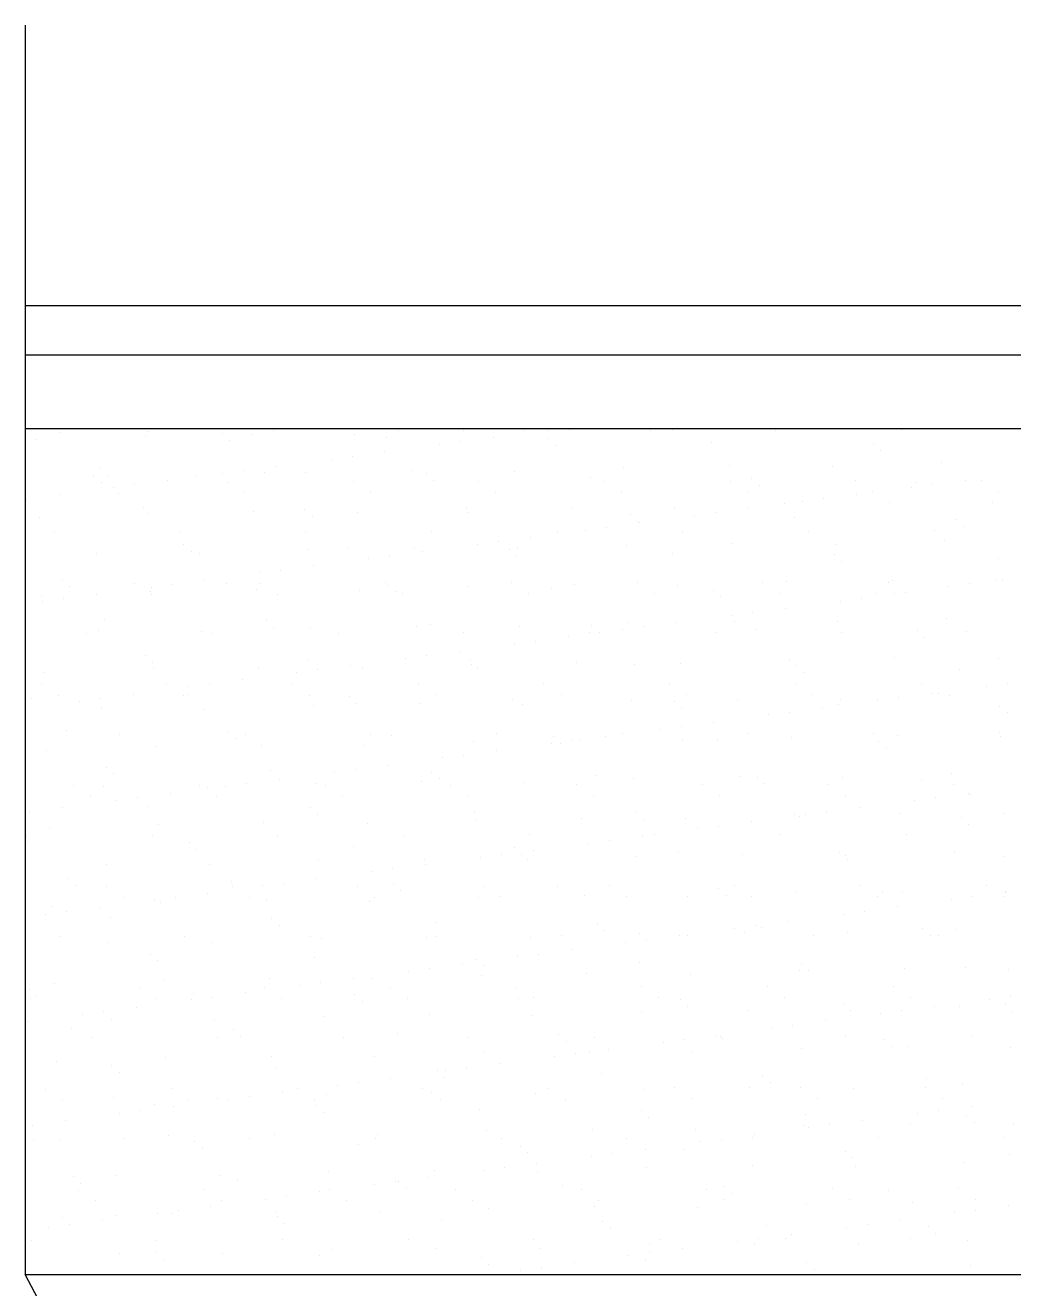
# Model space of a CAD drawing. Header units: metres. Extents: x 6 to 169, y 61 to 125.
# Drawn here: x 24.55 to 25.557, y 67.786 to 69.073 of the extents above; entities that cross this region are included whole.
import ezdxf

# ---------------------------------------------------------------- set-up
doc = ezdxf.new("R2010")
doc.units = ezdxf.units.M
doc.header["$MEASUREMENT"] = 0
doc.layers.get('0').update_dxf_attribs({"lineweight": 5})

# ---------------------------------------------------------------- blocks, each defined once
blk = doc.blocks.new('155')
at = {"color": 0, "lineweight": 25, "ltscale": 72}
for p, q in [((5300.17384, 1865.30632), (5300.17384, 1863.69029)), ((5301.54671, 1864.9432), (5300.17384, 1864.9432)), ((5301.54671, 1864.87958), (5300.17384, 1864.87958)), ((5301.54671, 1864.78415), (5300.17384, 1864.78415)), ((5300.21969, 1864.77999), (5300.21969, 1864.77999)), ((5300.32949, 1864.7755), (5300.32949, 1864.7755)), ((5300.3318, 1864.7812), (5300.3318, 1864.7812)), ((5300.42859, 1864.77819), (5300.42859, 1864.77819)), ((5300.46615, 1864.77724), (5300.46615, 1864.77724)), ((5300.49438, 1864.7815), (5300.49438, 1864.7815)), ((5300.5997, 1864.7766), (5300.5997, 1864.7766)), ((5300.64057, 1864.77358), (5300.64057, 1864.77358)), ((5300.65696, 1864.78179), (5300.65696, 1864.78179)), ((5300.74071, 1864.78168), (5300.74071, 1864.78168)), ((5300.81954, 1864.78209), (5300.81954, 1864.78209)), ((5300.85054, 1864.78214), (5300.85054, 1864.78214)), ((5300.87736, 1864.78342), (5300.87736, 1864.78342)), ((5300.98212, 1864.78238), (5300.98212, 1864.78238)), ((5301.01091, 1864.78278), (5301.01091, 1864.78278)), ((5301.1447, 1864.78268), (5301.1447, 1864.78268)), ((5301.30728, 1864.78297), (5301.30728, 1864.78297)), ((5300.18849, 1864.77042), (5300.18849, 1864.77042)), ((5300.43821, 1864.76937), (5300.43821, 1864.76937)), ((5300.71001, 1864.76364), (5300.71001, 1864.76364)), ((5300.73719, 1864.76722), (5300.73719, 1864.76722)), ((5300.77963, 1864.7728), (5300.77963, 1864.7728)), ((5300.84948, 1864.77178), (5300.84948, 1864.77178)), ((5300.8591, 1864.76296), (5300.8591, 1864.76296)), ((5301.06146, 1864.76717), (5301.06146, 1864.76717)), ((5301.27036, 1864.76537), (5301.27036, 1864.76537)), ((5300.56948, 1864.74514), (5300.56948, 1864.74514)), ((5300.59666, 1864.74872), (5300.59666, 1864.74872)), ((5300.6391, 1864.7543), (5300.6391, 1864.7543)), ((5301.27999, 1864.75655), (5301.27999, 1864.75655)), ((5300.27165, 1864.73237), (5300.27165, 1864.73237)), ((5300.42895, 1864.72664), (5300.42895, 1864.72664)), ((5300.45613, 1864.73021), (5300.45613, 1864.73021)), ((5300.48363, 1864.72776), (5300.48363, 1864.72776)), ((5300.49857, 1864.7358), (5300.49857, 1864.7358)), ((5300.53674, 1864.72829), (5300.53674, 1864.72829)), ((5300.6734, 1864.73004), (5300.6734, 1864.73004)), ((5300.69254, 1864.72596), (5300.69254, 1864.72596)), ((5300.80695, 1864.72939), (5300.80695, 1864.72939)), ((5300.94796, 1864.73448), (5300.94796, 1864.73448)), ((5301.08461, 1864.73622), (5301.08461, 1864.73622)), ((5301.21816, 1864.73558), (5301.21816, 1864.73558)), ((5301.35917, 1864.74066), (5301.35917, 1864.74066)), ((5300.26219, 1864.72385), (5300.26219, 1864.72385)), ((5300.2727, 1864.71499), (5300.2727, 1864.71499)), ((5300.28127, 1864.72355), (5300.28127, 1864.72355)), ((5300.28842, 1864.70814), (5300.28842, 1864.70814)), ((5300.3156, 1864.71171), (5300.3156, 1864.71171)), ((5300.35804, 1864.7173), (5300.35804, 1864.7173)), ((5300.39574, 1864.72321), (5300.39574, 1864.72321)), ((5300.43527, 1864.71528), (5300.43527, 1864.71528)), ((5300.59785, 1864.71558), (5300.59785, 1864.71558)), ((5300.70216, 1864.71714), (5300.70216, 1864.71714)), ((5300.76043, 1864.71587), (5300.76043, 1864.71587)), ((5300.90452, 1864.72134), (5300.90452, 1864.72134)), ((5300.92301, 1864.71617), (5300.92301, 1864.71617)), ((5301.08559, 1864.71646), (5301.08559, 1864.71646)), ((5301.11342, 1864.71955), (5301.11342, 1864.71955)), ((5301.12305, 1864.71073), (5301.12305, 1864.71073)), ((5301.24817, 1864.71676), (5301.24817, 1864.71676)), ((5301.32026, 1864.70881), (5301.32026, 1864.70881)), ((5301.32541, 1864.71493), (5301.32541, 1864.71493)), ((5301.34744, 1864.71239), (5301.34744, 1864.71239)), ((5301.38988, 1864.71797), (5301.38988, 1864.71797)), ((5301.41075, 1864.71705), (5301.41075, 1864.71705)), ((5300.17507, 1864.69321), (5300.17507, 1864.69321)), ((5300.21751, 1864.6988), (5300.21751, 1864.6988)), ((5300.29471, 1864.70096), (5300.29471, 1864.70096)), ((5300.45729, 1864.70126), (5300.45729, 1864.70126)), ((5300.61987, 1864.70155), (5300.61987, 1864.70155)), ((5300.78245, 1864.70185), (5300.78245, 1864.70185)), ((5300.94503, 1864.70214), (5300.94503, 1864.70214)), ((5301.10761, 1864.70244), (5301.10761, 1864.70244)), ((5301.20691, 1864.69388), (5301.20691, 1864.69388)), ((5301.24935, 1864.69947), (5301.24935, 1864.69947)), ((5301.27019, 1864.70273), (5301.27019, 1864.70273)), ((5301.43277, 1864.70303), (5301.43277, 1864.70303)), ((5300.32669, 1864.68193), (5300.32669, 1864.68193)), ((5300.46944, 1864.67665), (5300.46944, 1864.67665)), ((5300.5356, 1864.68014), (5300.5356, 1864.68014)), ((5300.60299, 1864.67601), (5300.60299, 1864.67601)), ((5300.74399, 1864.68109), (5300.74399, 1864.68109)), ((5300.74758, 1864.67552), (5300.74758, 1864.67552)), ((5300.88065, 1864.68283), (5300.88065, 1864.68283)), ((5301.0142, 1864.68219), (5301.0142, 1864.68219)), ((5301.06638, 1864.67538), (5301.06638, 1864.67538)), ((5301.10882, 1864.68097), (5301.10882, 1864.68097)), ((5301.15521, 1864.68727), (5301.15521, 1864.68727)), ((5301.17973, 1864.69031), (5301.17973, 1864.69031)), ((5301.29186, 1864.68901), (5301.29186, 1864.68901)), ((5301.42541, 1864.68837), (5301.42541, 1864.68837)), ((5300.19178, 1864.66982), (5300.19178, 1864.66982)), ((5300.33278, 1864.6749), (5300.33278, 1864.6749)), ((5300.54522, 1864.67132), (5300.54522, 1864.67132)), ((5300.95648, 1864.67373), (5300.95648, 1864.67373)), ((5300.96611, 1864.66491), (5300.96611, 1864.66491)), ((5300.96829, 1864.66247), (5300.96829, 1864.66247)), ((5301.0392, 1864.67181), (5301.0392, 1864.67181)), ((5301.16847, 1864.66911), (5301.16847, 1864.66911)), ((5301.37737, 1864.66732), (5301.37737, 1864.66732)), ((5300.21139, 1864.65017), (5300.21139, 1864.65017)), ((5300.37397, 1864.65047), (5300.37397, 1864.65047)), ((5300.53655, 1864.65077), (5300.53655, 1864.65077)), ((5300.69913, 1864.65106), (5300.69913, 1864.65106)), ((5300.82776, 1864.64397), (5300.82776, 1864.64397)), ((5300.86171, 1864.65136), (5300.86171, 1864.65136)), ((5300.89868, 1864.65331), (5300.89868, 1864.65331)), ((5300.92585, 1864.65688), (5300.92585, 1864.65688)), ((5301.02429, 1864.65165), (5301.02429, 1864.65165)), ((5301.18687, 1864.65195), (5301.18687, 1864.65195)), ((5301.34944, 1864.65224), (5301.34944, 1864.65224)), ((5301.38699, 1864.6585), (5301.38699, 1864.6585)), ((5300.37866, 1864.63432), (5300.37866, 1864.63432)), ((5300.54003, 1864.6277), (5300.54003, 1864.6277)), ((5300.59064, 1864.6297), (5300.59064, 1864.6297)), ((5300.67669, 1864.62944), (5300.67669, 1864.62944)), ((5300.75815, 1864.6348), (5300.75815, 1864.6348)), ((5300.78532, 1864.63838), (5300.78532, 1864.63838)), ((5300.79954, 1864.62791), (5300.79954, 1864.62791)), ((5300.81024, 1864.6288), (5300.81024, 1864.6288)), ((5300.95124, 1864.63388), (5300.95124, 1864.63388)), ((5301.0879, 1864.63562), (5301.0879, 1864.63562)), ((5301.22145, 1864.63498), (5301.22145, 1864.63498)), ((5301.36246, 1864.64006), (5301.36246, 1864.64006)), ((5300.26548, 1864.62326), (5300.26548, 1864.62326)), ((5300.38828, 1864.6255), (5300.38828, 1864.6255)), ((5300.39903, 1864.62262), (5300.39903, 1864.62262)), ((5300.61762, 1864.6163), (5300.61762, 1864.6163)), ((5300.64479, 1864.61988), (5300.64479, 1864.61988)), ((5300.68723, 1864.62547), (5300.68723, 1864.62547)), ((5300.80917, 1864.61909), (5300.80917, 1864.61909)), ((5301.01153, 1864.62329), (5301.01153, 1864.62329)), ((5301.22043, 1864.6215), (5301.22043, 1864.6215)), ((5301.23005, 1864.61268), (5301.23005, 1864.61268)), ((5301.43241, 1864.61688), (5301.43241, 1864.61688)), ((5300.47709, 1864.5978), (5300.47709, 1864.5978)), ((5300.50426, 1864.60138), (5300.50426, 1864.60138)), ((5300.54671, 1864.60697), (5300.54671, 1864.60697)), ((5300.22172, 1864.5885), (5300.22172, 1864.5885)), ((5300.23134, 1864.57968), (5300.23134, 1864.57968)), ((5300.31486, 1864.58425), (5300.31486, 1864.58425)), ((5300.33656, 1864.5793), (5300.33656, 1864.5793)), ((5300.36373, 1864.58288), (5300.36373, 1864.58288)), ((5300.40618, 1864.58847), (5300.40618, 1864.58847)), ((5300.4337, 1864.58388), (5300.4337, 1864.58388)), ((5300.47744, 1864.58455), (5300.47744, 1864.58455)), ((5300.64002, 1864.58485), (5300.64002, 1864.58485)), ((5300.6426, 1864.58209), (5300.6426, 1864.58209)), ((5300.74728, 1864.58049), (5300.74728, 1864.58049)), ((5300.8026, 1864.58514), (5300.8026, 1864.58514)), ((5300.85458, 1864.57747), (5300.85458, 1864.57747)), ((5300.88394, 1864.58224), (5300.88394, 1864.58224)), ((5300.96518, 1864.58544), (5300.96518, 1864.58544)), ((5301.01749, 1864.5816), (5301.01749, 1864.5816)), ((5301.12776, 1864.58573), (5301.12776, 1864.58573)), ((5301.1585, 1864.58668), (5301.1585, 1864.58668)), ((5301.29034, 1864.58603), (5301.29034, 1864.58603)), ((5301.29515, 1864.58842), (5301.29515, 1864.58842)), ((5301.3684, 1864.57997), (5301.3684, 1864.57997)), ((5301.39557, 1864.58355), (5301.39557, 1864.58355)), ((5301.4287, 1864.58778), (5301.4287, 1864.58778)), ((5301.43802, 1864.58914), (5301.43802, 1864.58914)), ((5300.17429, 1864.56993), (5300.17429, 1864.56993)), ((5300.19507, 1864.56923), (5300.19507, 1864.56923)), ((5300.2232, 1864.56438), (5300.2232, 1864.56438)), ((5300.26565, 1864.56997), (5300.26565, 1864.56997)), ((5300.33607, 1864.57431), (5300.33607, 1864.57431)), ((5300.33687, 1864.57023), (5300.33687, 1864.57023)), ((5300.47273, 1864.57605), (5300.47273, 1864.57605)), ((5300.49945, 1864.57053), (5300.49945, 1864.57053)), ((5300.60628, 1864.57541), (5300.60628, 1864.57541)), ((5300.65222, 1864.57327), (5300.65222, 1864.57327)), ((5300.66203, 1864.57082), (5300.66203, 1864.57082)), ((5300.82461, 1864.57112), (5300.82461, 1864.57112)), ((5300.98719, 1864.57141), (5300.98719, 1864.57141)), ((5301.06349, 1864.57568), (5301.06349, 1864.57568)), ((5301.07311, 1864.56686), (5301.07311, 1864.56686)), ((5301.14977, 1864.57171), (5301.14977, 1864.57171)), ((5301.22787, 1864.56147), (5301.22787, 1864.56147)), ((5301.25504, 1864.56505), (5301.25504, 1864.56505)), ((5301.27547, 1864.57106), (5301.27547, 1864.57106)), ((5301.29749, 1864.57064), (5301.29749, 1864.57064)), ((5301.31235, 1864.572), (5301.31235, 1864.572)), ((5300.19603, 1864.5608), (5300.19603, 1864.5608)), ((5301.11451, 1864.54655), (5301.11451, 1864.54655)), ((5301.15696, 1864.55214), (5301.15696, 1864.55214)), ((5300.27676, 1864.53806), (5300.27676, 1864.53806)), ((5300.48566, 1864.53627), (5300.48566, 1864.53627)), ((5300.67998, 1864.52885), (5300.67998, 1864.52885)), ((5300.69764, 1864.53165), (5300.69764, 1864.53165)), ((5300.90655, 1864.52986), (5300.90655, 1864.52986)), ((5300.95453, 1864.53329), (5300.95453, 1864.53329)), ((5301.01643, 1864.53364), (5301.01643, 1864.53364)), ((5301.08734, 1864.54297), (5301.08734, 1864.54297)), ((5301.09119, 1864.53503), (5301.09119, 1864.53503)), ((5301.22474, 1864.53439), (5301.22474, 1864.53439)), ((5301.36575, 1864.53947), (5301.36575, 1864.53947)), ((5300.25355, 1864.51944), (5300.25355, 1864.51944)), ((5300.26877, 1864.52267), (5300.26877, 1864.52267)), ((5300.40232, 1864.52203), (5300.40232, 1864.52203)), ((5300.41613, 1864.51974), (5300.41613, 1864.51974)), ((5300.49528, 1864.52745), (5300.49528, 1864.52745)), ((5300.54332, 1864.52711), (5300.54332, 1864.52711)), ((5300.57871, 1864.52003), (5300.57871, 1864.52003)), ((5300.74129, 1864.52033), (5300.74129, 1864.52033)), ((5300.81353, 1864.52821), (5300.81353, 1864.52821)), ((5300.8759, 1864.51513), (5300.8759, 1864.51513)), ((5300.90387, 1864.52062), (5300.90387, 1864.52062)), ((5300.91617, 1864.52104), (5300.91617, 1864.52104)), ((5300.94681, 1864.52447), (5300.94681, 1864.52447)), ((5300.97398, 1864.52805), (5300.97398, 1864.52805)), ((5301.06645, 1864.52092), (5301.06645, 1864.52092)), ((5301.11853, 1864.52524), (5301.11853, 1864.52524)), ((5301.22903, 1864.52122), (5301.22903, 1864.52122)), ((5301.32743, 1864.52345), (5301.32743, 1864.52345)), ((5301.33706, 1864.51463), (5301.33706, 1864.51463)), ((5301.39161, 1864.52151), (5301.39161, 1864.52151)), ((5300.73537, 1864.49663), (5300.73537, 1864.49663)), ((5300.80628, 1864.50597), (5300.80628, 1864.50597)), ((5300.83346, 1864.50955), (5300.83346, 1864.50955)), ((5300.32872, 1864.49045), (5300.32872, 1864.49045)), ((5300.33834, 1864.48163), (5300.33834, 1864.48163)), ((5300.5407, 1864.48583), (5300.5407, 1864.48583)), ((5300.66575, 1864.48747), (5300.66575, 1864.48747)), ((5300.69293, 1864.49105), (5300.69293, 1864.49105)), ((5300.74961, 1864.48404), (5300.74961, 1864.48404)), ((5300.75057, 1864.4799), (5300.75057, 1864.4799)), ((5300.88723, 1864.48164), (5300.88723, 1864.48164)), ((5300.96159, 1864.47942), (5300.96159, 1864.47942)), ((5301.02078, 1864.481), (5301.02078, 1864.481)), ((5301.16178, 1864.48608), (5301.16178, 1864.48608)), ((5301.29844, 1864.48783), (5301.29844, 1864.48783)), ((5301.43199, 1864.48719), (5301.43199, 1864.48719)), ((5300.19835, 1864.46864), (5300.19835, 1864.46864)), ((5300.33936, 1864.47372), (5300.33936, 1864.47372)), ((5300.47602, 1864.47546), (5300.47602, 1864.47546)), ((5300.52522, 1864.46897), (5300.52522, 1864.46897)), ((5300.5524, 1864.47254), (5300.5524, 1864.47254)), ((5300.59484, 1864.47813), (5300.59484, 1864.47813)), ((5300.60957, 1864.47482), (5300.60957, 1864.47482)), ((5300.75923, 1864.47522), (5300.75923, 1864.47522)), ((5301.17049, 1864.47763), (5301.17049, 1864.47763)), ((5301.18012, 1864.46881), (5301.18012, 1864.46881)), ((5301.38248, 1864.47301), (5301.38248, 1864.47301)), ((5300.19444, 1864.45323), (5300.19444, 1864.45323)), ((5300.35702, 1864.45352), (5300.35702, 1864.45352)), ((5300.38469, 1864.45047), (5300.38469, 1864.45047)), ((5300.41187, 1864.45404), (5300.41187, 1864.45404)), ((5300.45431, 1864.45963), (5300.45431, 1864.45963)), ((5300.5196, 1864.45382), (5300.5196, 1864.45382)), ((5300.68218, 1864.45411), (5300.68218, 1864.45411)), ((5300.84476, 1864.45441), (5300.84476, 1864.45441)), ((5301.00734, 1864.45471), (5301.00734, 1864.45471)), ((5301.16992, 1864.455), (5301.16992, 1864.455)), ((5301.3325, 1864.4553), (5301.3325, 1864.4553)), ((5301.41653, 1864.45114), (5301.41653, 1864.45114)), ((5301.44371, 1864.45472), (5301.44371, 1864.45472)), ((5300.1814, 1864.43581), (5300.1814, 1864.43581)), ((5300.21646, 1864.4392), (5300.21646, 1864.4392)), ((5300.24416, 1864.43197), (5300.24416, 1864.43197)), ((5300.27134, 1864.43554), (5300.27134, 1864.43554)), ((5300.31378, 1864.44113), (5300.31378, 1864.44113)), ((5300.37904, 1864.4395), (5300.37904, 1864.4395)), ((5300.38376, 1864.44001), (5300.38376, 1864.44001)), ((5300.54162, 1864.43979), (5300.54162, 1864.43979)), ((5300.59267, 1864.43822), (5300.59267, 1864.43822)), ((5300.7042, 1864.44009), (5300.7042, 1864.44009)), ((5300.80465, 1864.4336), (5300.80465, 1864.4336)), ((5300.86678, 1864.44038), (5300.86678, 1864.44038)), ((5300.95782, 1864.43269), (5300.95782, 1864.43269)), ((5301.01355, 1864.4318), (5301.01355, 1864.4318)), ((5301.02936, 1864.44068), (5301.02936, 1864.44068)), ((5301.09448, 1864.43444), (5301.09448, 1864.43444)), ((5301.19194, 1864.44098), (5301.19194, 1864.44098)), ((5301.22803, 1864.4338), (5301.22803, 1864.4338)), ((5301.276, 1864.43264), (5301.276, 1864.43264)), ((5301.30318, 1864.43622), (5301.30318, 1864.43622)), ((5301.34562, 1864.4418), (5301.34562, 1864.4418)), ((5301.35452, 1864.44127), (5301.35452, 1864.44127)), ((5301.36903, 1864.43888), (5301.36903, 1864.43888)), ((5300.27206, 1864.42207), (5300.27206, 1864.42207)), ((5300.40561, 1864.42143), (5300.40561, 1864.42143)), ((5300.54661, 1864.42651), (5300.54661, 1864.42651)), ((5300.60229, 1864.4294), (5300.60229, 1864.4294)), ((5300.68327, 1864.42825), (5300.68327, 1864.42825)), ((5300.81682, 1864.42761), (5300.81682, 1864.42761)), ((5301.02317, 1864.42299), (5301.02317, 1864.42299)), ((5301.13547, 1864.41414), (5301.13547, 1864.41414)), ((5301.16265, 1864.41771), (5301.16265, 1864.41771)), ((5301.20509, 1864.4233), (5301.20509, 1864.4233)), ((5301.22553, 1864.42719), (5301.22553, 1864.42719)), ((5301.43444, 1864.42539), (5301.43444, 1864.42539)), ((5301.44406, 1864.41658), (5301.44406, 1864.41658)), ((5301.02212, 1864.39921), (5301.02212, 1864.39921)), ((5301.06456, 1864.4048), (5301.06456, 1864.4048)), ((5300.22682, 1864.39419), (5300.22682, 1864.39419)), ((5300.29571, 1864.38871), (5300.29571, 1864.38871)), ((5300.43573, 1864.39239), (5300.43573, 1864.39239)), ((5300.44535, 1864.38358), (5300.44535, 1864.38358)), ((5300.45829, 1864.38901), (5300.45829, 1864.38901)), ((5300.62087, 1864.3893), (5300.62087, 1864.3893)), ((5300.64771, 1864.38778), (5300.64771, 1864.38778)), ((5300.78345, 1864.3896), (5300.78345, 1864.3896)), ((5300.85661, 1864.38598), (5300.85661, 1864.38598)), ((5300.92403, 1864.3863), (5300.92403, 1864.3863)), ((5300.94603, 1864.38989), (5300.94603, 1864.38989)), ((5300.99494, 1864.39564), (5300.99494, 1864.39564)), ((5301.06859, 1864.38137), (5301.06859, 1864.38137)), ((5301.10861, 1864.39019), (5301.10861, 1864.39019)), ((5301.16507, 1864.38549), (5301.16507, 1864.38549)), ((5301.27119, 1864.39048), (5301.27119, 1864.39048)), ((5301.30173, 1864.38723), (5301.30173, 1864.38723)), ((5301.43377, 1864.39078), (5301.43377, 1864.39078)), ((5301.43528, 1864.38659), (5301.43528, 1864.38659)), ((5300.20164, 1864.36804), (5300.20164, 1864.36804)), ((5300.34265, 1864.37312), (5300.34265, 1864.37312)), ((5300.47931, 1864.37487), (5300.47931, 1864.37487)), ((5300.61286, 1864.37423), (5300.61286, 1864.37423)), ((5300.75386, 1864.37931), (5300.75386, 1864.37931)), ((5300.7835, 1864.3678), (5300.7835, 1864.3678)), ((5300.85442, 1864.37713), (5300.85442, 1864.37713)), ((5300.86623, 1864.37717), (5300.86623, 1864.37717)), ((5300.88159, 1864.38071), (5300.88159, 1864.38071)), ((5300.89052, 1864.38105), (5300.89052, 1864.38105)), ((5301.02407, 1864.38041), (5301.02407, 1864.38041)), ((5301.2775, 1864.37957), (5301.2775, 1864.37957)), ((5301.28712, 1864.37076), (5301.28712, 1864.37076)), ((5300.64297, 1864.3493), (5300.64297, 1864.3493)), ((5300.71389, 1864.35863), (5300.71389, 1864.35863)), ((5300.74106, 1864.36221), (5300.74106, 1864.36221)), ((5300.27878, 1864.34657), (5300.27878, 1864.34657)), ((5300.28841, 1864.33776), (5300.28841, 1864.33776)), ((5300.49077, 1864.34196), (5300.49077, 1864.34196)), ((5300.57336, 1864.34013), (5300.57336, 1864.34013)), ((5300.60053, 1864.34371), (5300.60053, 1864.34371)), ((5300.69967, 1864.34016), (5300.69967, 1864.34016)), ((5300.91165, 1864.33555), (5300.91165, 1864.33555)), ((5300.96111, 1864.3321), (5300.96111, 1864.3321)), ((5301.09777, 1864.33384), (5301.09777, 1864.33384)), ((5301.12056, 1864.33375), (5301.12056, 1864.33375)), ((5301.23132, 1864.3332), (5301.23132, 1864.3332)), ((5301.37232, 1864.33828), (5301.37232, 1864.33828)), ((5300.23661, 1864.3225), (5300.23661, 1864.3225)), ((5300.27534, 1864.32148), (5300.27534, 1864.32148)), ((5300.39919, 1864.32279), (5300.39919, 1864.32279)), ((5300.40889, 1864.32084), (5300.40889, 1864.32084)), ((5300.43283, 1864.32163), (5300.43283, 1864.32163)), ((5300.46, 1864.32521), (5300.46, 1864.32521)), ((5300.50245, 1864.3308), (5300.50245, 1864.3308)), ((5300.5499, 1864.32592), (5300.5499, 1864.32592)), ((5300.56177, 1864.32309), (5300.56177, 1864.32309)), ((5300.68656, 1864.32766), (5300.68656, 1864.32766)), ((5300.70929, 1864.33135), (5300.70929, 1864.33135)), ((5300.72435, 1864.32338), (5300.72435, 1864.32338)), ((5300.82011, 1864.32702), (5300.82011, 1864.32702)), ((5300.88693, 1864.32368), (5300.88693, 1864.32368)), ((5301.04951, 1864.32397), (5301.04951, 1864.32397)), ((5301.13018, 1864.32494), (5301.13018, 1864.32494)), ((5301.21209, 1864.32427), (5301.21209, 1864.32427)), ((5301.33254, 1864.32914), (5301.33254, 1864.32914)), ((5301.37467, 1864.32456), (5301.37467, 1864.32456)), ((5300.25862, 1864.30847), (5300.25862, 1864.30847)), ((5300.2923, 1864.30313), (5300.2923, 1864.30313)), ((5300.31947, 1864.30671), (5300.31947, 1864.30671)), ((5300.36192, 1864.3123), (5300.36192, 1864.3123)), ((5300.4212, 1864.30877), (5300.4212, 1864.30877)), ((5300.58378, 1864.30906), (5300.58378, 1864.30906)), ((5300.74636, 1864.30936), (5300.74636, 1864.30936)), ((5300.90894, 1864.30965), (5300.90894, 1864.30965)), ((5301.07152, 1864.30995), (5301.07152, 1864.30995)), ((5301.2341, 1864.31024), (5301.2341, 1864.31024)), ((5301.32414, 1864.3038), (5301.32414, 1864.3038)), ((5301.35131, 1864.30738), (5301.35131, 1864.30738)), ((5301.39376, 1864.31297), (5301.39376, 1864.31297)), ((5301.39668, 1864.31054), (5301.39668, 1864.31054)), ((5300.17894, 1864.28821), (5300.17894, 1864.28821)), ((5300.22139, 1864.2938), (5300.22139, 1864.2938)), ((5300.33383, 1864.29614), (5300.33383, 1864.29614)), ((5300.54273, 1864.29434), (5300.54273, 1864.29434)), ((5300.55235, 1864.28553), (5300.55235, 1864.28553)), ((5300.75471, 1864.28973), (5300.75471, 1864.28973)), ((5300.96362, 1864.28793), (5300.96362, 1864.28793)), ((5301.16836, 1864.2849), (5301.16836, 1864.2849)), ((5301.1756, 1864.28332), (5301.1756, 1864.28332)), ((5301.18361, 1864.2853), (5301.18361, 1864.2853)), ((5301.21078, 1864.28888), (5301.21078, 1864.28888)), ((5301.25323, 1864.29447), (5301.25323, 1864.29447)), ((5301.30502, 1864.28664), (5301.30502, 1864.28664)), ((5301.43857, 1864.286), (5301.43857, 1864.286)), ((5300.20493, 1864.26745), (5300.20493, 1864.26745)), ((5300.34594, 1864.27253), (5300.34594, 1864.27253)), ((5300.48259, 1864.27427), (5300.48259, 1864.27427)), ((5300.61614, 1864.27363), (5300.61614, 1864.27363)), ((5300.75715, 1864.27871), (5300.75715, 1864.27871)), ((5300.89381, 1864.28046), (5300.89381, 1864.28046)), ((5300.97324, 1864.27911), (5300.97324, 1864.27911)), ((5301.02736, 1864.27982), (5301.02736, 1864.27982)), ((5301.04308, 1864.2668), (5301.04308, 1864.2668)), ((5301.07025, 1864.27038), (5301.07025, 1864.27038)), ((5301.1127, 1864.27597), (5301.1127, 1864.27597)), ((5301.3845, 1864.28152), (5301.3845, 1864.28152)), ((5301.39413, 1864.2727), (5301.39413, 1864.2727)), ((5300.1753, 1864.25768), (5300.1753, 1864.25768)), ((5300.33788, 1864.25798), (5300.33788, 1864.25798)), ((5300.50046, 1864.25828), (5300.50046, 1864.25828)), ((5300.66304, 1864.25857), (5300.66304, 1864.25857)), ((5300.82562, 1864.25887), (5300.82562, 1864.25887)), ((5300.92972, 1864.25188), (5300.92972, 1864.25188)), ((5300.97217, 1864.25747), (5300.97217, 1864.25747)), ((5300.9882, 1864.25916), (5300.9882, 1864.25916)), ((5301.15078, 1864.25946), (5301.15078, 1864.25946)), ((5301.31336, 1864.25975), (5301.31336, 1864.25975)), ((5300.17689, 1864.25032), (5300.17689, 1864.25032)), ((5300.38579, 1864.24852), (5300.38579, 1864.24852)), ((5300.39541, 1864.2397), (5300.39541, 1864.2397)), ((5300.59777, 1864.24391), (5300.59777, 1864.24391)), ((5300.80668, 1864.24211), (5300.80668, 1864.24211)), ((5300.83164, 1864.23896), (5300.83164, 1864.23896)), ((5300.90255, 1864.2483), (5300.90255, 1864.2483)), ((5301.01866, 1864.2375), (5301.01866, 1864.2375)), ((5301.22756, 1864.2357), (5301.22756, 1864.2357)), ((5301.37561, 1864.23769), (5301.37561, 1864.23769)), ((5300.27863, 1864.22088), (5300.27863, 1864.22088)), ((5300.41218, 1864.22024), (5300.41218, 1864.22024)), ((5300.55319, 1864.22532), (5300.55319, 1864.22532)), ((5300.68984, 1864.22707), (5300.68984, 1864.22707)), ((5300.69111, 1864.22046), (5300.69111, 1864.22046)), ((5300.76202, 1864.2298), (5300.76202, 1864.2298)), ((5300.7892, 1864.23338), (5300.7892, 1864.23338)), ((5300.8163, 1864.23329), (5300.8163, 1864.23329)), ((5300.82339, 1864.22643), (5300.82339, 1864.22643)), ((5300.9644, 1864.23151), (5300.9644, 1864.23151)), ((5301.10106, 1864.23325), (5301.10106, 1864.23325)), ((5301.23461, 1864.23261), (5301.23461, 1864.23261)), ((5301.23718, 1864.22688), (5301.23718, 1864.22688)), ((5301.43954, 1864.23109), (5301.43954, 1864.23109)), ((5300.22885, 1864.2027), (5300.22885, 1864.2027)), ((5300.55058, 1864.20196), (5300.55058, 1864.20196)), ((5300.62149, 1864.2113), (5300.62149, 1864.2113)), ((5300.64867, 1864.21488), (5300.64867, 1864.21488)), ((5300.23847, 1864.19388), (5300.23847, 1864.19388)), ((5300.27877, 1864.19177), (5300.27877, 1864.19177)), ((5300.44083, 1864.19809), (5300.44083, 1864.19809)), ((5300.44135, 1864.19206), (5300.44135, 1864.19206)), ((5300.48096, 1864.1928), (5300.48096, 1864.1928)), ((5300.50814, 1864.19637), (5300.50814, 1864.19637)), ((5300.60393, 1864.19236), (5300.60393, 1864.19236)), ((5300.64974, 1864.19629), (5300.64974, 1864.19629)), ((5300.65936, 1864.18747), (5300.65936, 1864.18747)), ((5300.76651, 1864.19265), (5300.76651, 1864.19265)), ((5300.86172, 1864.19167), (5300.86172, 1864.19167)), ((5300.92909, 1864.19295), (5300.92909, 1864.19295)), ((5301.07062, 1864.18988), (5301.07062, 1864.18988)), ((5301.09167, 1864.19324), (5301.09167, 1864.19324)), ((5301.25425, 1864.19354), (5301.25425, 1864.19354)), ((5301.2826, 1864.18526), (5301.2826, 1864.18526)), ((5301.30831, 1864.18604), (5301.30831, 1864.18604)), ((5301.41683, 1864.19383), (5301.41683, 1864.19383)), ((5301.44186, 1864.1854), (5301.44186, 1864.1854)), ((5300.30079, 1864.17774), (5300.30079, 1864.17774)), ((5300.34043, 1864.1743), (5300.34043, 1864.1743)), ((5300.34923, 1864.17194), (5300.34923, 1864.17194)), ((5300.36761, 1864.17787), (5300.36761, 1864.17787)), ((5300.41005, 1864.18346), (5300.41005, 1864.18346)), ((5300.46337, 1864.17804), (5300.46337, 1864.17804)), ((5300.48588, 1864.17368), (5300.48588, 1864.17368)), ((5300.61943, 1864.17304), (5300.61943, 1864.17304)), ((5300.62595, 1864.17833), (5300.62595, 1864.17833)), ((5300.76044, 1864.17812), (5300.76044, 1864.17812)), ((5300.78853, 1864.17863), (5300.78853, 1864.17863)), ((5300.89709, 1864.17986), (5300.89709, 1864.17986)), ((5300.95111, 1864.17892), (5300.95111, 1864.17892)), ((5301.03064, 1864.17922), (5301.03064, 1864.17922)), ((5301.08024, 1864.18106), (5301.08024, 1864.18106)), ((5301.11368, 1864.17922), (5301.11368, 1864.17922)), ((5301.17165, 1864.1843), (5301.17165, 1864.1843)), ((5301.27626, 1864.17951), (5301.27626, 1864.17951)), ((5301.37227, 1864.17497), (5301.37227, 1864.17497)), ((5301.39945, 1864.17855), (5301.39945, 1864.17855)), ((5301.43884, 1864.17981), (5301.43884, 1864.17981)), ((5301.44189, 1864.18413), (5301.44189, 1864.18413)), ((5300.1999, 1864.1558), (5300.1999, 1864.1558)), ((5300.20822, 1864.16686), (5300.20822, 1864.16686)), ((5300.22708, 1864.15937), (5300.22708, 1864.15937)), ((5300.26952, 1864.16496), (5300.26952, 1864.16496)), ((5300.28389, 1864.15226), (5300.28389, 1864.15226)), ((5301.23174, 1864.15647), (5301.23174, 1864.15647)), ((5301.25892, 1864.16005), (5301.25892, 1864.16005)), ((5301.30136, 1864.16563), (5301.30136, 1864.16563)), ((5300.49279, 1864.15047), (5300.49279, 1864.15047)), ((5300.50242, 1864.14165), (5300.50242, 1864.14165)), ((5300.70478, 1864.14585), (5300.70478, 1864.14585)), ((5300.91368, 1864.14406), (5300.91368, 1864.14406)), ((5301.09121, 1864.13797), (5301.09121, 1864.13797)), ((5301.11839, 1864.14154), (5301.11839, 1864.14154)), ((5301.12566, 1864.13944), (5301.12566, 1864.13944)), ((5301.16083, 1864.14713), (5301.16083, 1864.14713)), ((5301.33457, 1864.13765), (5301.33457, 1864.13765)), ((5301.3789, 1864.1371), (5301.3789, 1864.1371)), ((5300.21746, 1864.12695), (5300.21746, 1864.12695)), ((5300.28192, 1864.12029), (5300.28192, 1864.12029)), ((5300.38004, 1864.12725), (5300.38004, 1864.12725)), ((5300.41547, 1864.11965), (5300.41547, 1864.11965)), ((5300.54262, 1864.12754), (5300.54262, 1864.12754)), ((5300.55648, 1864.12473), (5300.55648, 1864.12473)), ((5300.69313, 1864.12647), (5300.69313, 1864.12647)), ((5300.7052, 1864.12784), (5300.7052, 1864.12784)), ((5300.82668, 1864.12583), (5300.82668, 1864.12583)), ((5300.86778, 1864.12813), (5300.86778, 1864.12813)), ((5300.9233, 1864.13524), (5300.9233, 1864.13524)), ((5300.96769, 1864.13091), (5300.96769, 1864.13091)), ((5300.97786, 1864.12304), (5300.97786, 1864.12304)), ((5301.0203, 1864.12863), (5301.0203, 1864.12863)), ((5301.03036, 1864.12843), (5301.03036, 1864.12843)), ((5301.10434, 1864.13266), (5301.10434, 1864.13266)), ((5301.19294, 1864.12873), (5301.19294, 1864.12873)), ((5301.23789, 1864.13202), (5301.23789, 1864.13202)), ((5301.34419, 1864.12883), (5301.34419, 1864.12883)), ((5301.35552, 1864.12902), (5301.35552, 1864.12902)), ((5300.33585, 1864.10465), (5300.33585, 1864.10465)), ((5300.83733, 1864.10454), (5300.83733, 1864.10454)), ((5300.87977, 1864.11013), (5300.87977, 1864.11013)), ((5300.95068, 1864.11947), (5300.95068, 1864.11947)), ((5300.34548, 1864.09583), (5300.34548, 1864.09583)), ((5300.54784, 1864.10003), (5300.54784, 1864.10003)), ((5300.73924, 1864.09163), (5300.73924, 1864.09163)), ((5300.75674, 1864.09824), (5300.75674, 1864.09824)), ((5300.76636, 1864.08942), (5300.76636, 1864.08942)), ((5300.81016, 1864.10096), (5300.81016, 1864.10096)), ((5300.96872, 1864.09362), (5300.96872, 1864.09362)), ((5301.17763, 1864.09183), (5301.17763, 1864.09183)), ((5301.38961, 1864.08721), (5301.38961, 1864.08721)), ((5300.35252, 1864.07134), (5300.35252, 1864.07134)), ((5300.48917, 1864.07309), (5300.48917, 1864.07309)), ((5300.59871, 1864.07313), (5300.59871, 1864.07313)), ((5300.62272, 1864.07245), (5300.62272, 1864.07245)), ((5300.66963, 1864.08246), (5300.66963, 1864.08246)), ((5300.6968, 1864.08604), (5300.6968, 1864.08604)), ((5300.76373, 1864.07753), (5300.76373, 1864.07753)), ((5300.90038, 1864.07927), (5300.90038, 1864.07927)), ((5301.03393, 1864.07863), (5301.03393, 1864.07863)), ((5301.17494, 1864.08371), (5301.17494, 1864.08371)), ((5301.18725, 1864.08301), (5301.18725, 1864.08301)), ((5301.3116, 1864.08545), (5301.3116, 1864.08545)), ((5301.44515, 1864.08481), (5301.44515, 1864.08481)), ((5300.17891, 1864.05883), (5300.17891, 1864.05883)), ((5300.21151, 1864.06626), (5300.21151, 1864.06626)), ((5300.32093, 1864.06103), (5300.32093, 1864.06103)), ((5300.3909, 1864.05421), (5300.3909, 1864.05421)), ((5300.45819, 1864.05463), (5300.45819, 1864.05463)), ((5300.48351, 1864.06133), (5300.48351, 1864.06133)), ((5300.5291, 1864.06396), (5300.5291, 1864.06396)), ((5300.55627, 1864.06754), (5300.55627, 1864.06754)), ((5300.64609, 1864.06162), (5300.64609, 1864.06162)), ((5300.80867, 1864.06192), (5300.80867, 1864.06192)), ((5300.97125, 1864.06222), (5300.97125, 1864.06222)), ((5301.13383, 1864.06251), (5301.13383, 1864.06251)), ((5301.29641, 1864.06281), (5301.29641, 1864.06281)), ((5300.18037, 1864.04671), (5300.18037, 1864.04671)), ((5300.18854, 1864.05001), (5300.18854, 1864.05001)), ((5300.34295, 1864.04701), (5300.34295, 1864.04701)), ((5300.38857, 1864.04546), (5300.38857, 1864.04546)), ((5300.41574, 1864.04904), (5300.41574, 1864.04904)), ((5300.50553, 1864.0473), (5300.50553, 1864.0473)), ((5300.5998, 1864.05242), (5300.5998, 1864.05242)), ((5300.60942, 1864.0436), (5300.60942, 1864.0436)), ((5300.66811, 1864.0476), (5300.66811, 1864.0476)), ((5300.81178, 1864.0478), (5300.81178, 1864.0478)), ((5300.83069, 1864.04789), (5300.83069, 1864.04789)), ((5300.99327, 1864.04819), (5300.99327, 1864.04819)), ((5301.02069, 1864.04601), (5301.02069, 1864.04601)), ((5301.15585, 1864.04849), (5301.15585, 1864.04849)), ((5301.23267, 1864.04139), (5301.23267, 1864.04139)), ((5301.31843, 1864.04878), (5301.31843, 1864.04878)), ((5301.42041, 1864.04613), (5301.42041, 1864.04613)), ((5301.44157, 1864.0396), (5301.44157, 1864.0396)), ((5301.44758, 1864.04971), (5301.44758, 1864.04971)), ((5300.24804, 1864.02696), (5300.24804, 1864.02696)), ((5300.27521, 1864.03054), (5300.27521, 1864.03054)), ((5300.31766, 1864.03613), (5300.31766, 1864.03613)), ((5300.55977, 1864.02414), (5300.55977, 1864.02414)), ((5300.69642, 1864.02588), (5300.69642, 1864.02588)), ((5300.82997, 1864.02524), (5300.82997, 1864.02524)), ((5300.97098, 1864.03032), (5300.97098, 1864.03032)), ((5301.03031, 1864.03719), (5301.03031, 1864.03719)), ((5301.10763, 1864.03206), (5301.10763, 1864.03206)), ((5301.24118, 1864.03142), (5301.24118, 1864.03142)), ((5301.27988, 1864.02763), (5301.27988, 1864.02763)), ((5301.30705, 1864.03121), (5301.30705, 1864.03121)), ((5301.3495, 1864.0368), (5301.3495, 1864.0368)), ((5301.38219, 1864.0365), (5301.38219, 1864.0365)), ((5301.45119, 1864.03078), (5301.45119, 1864.03078)), ((5300.17713, 1864.01762), (5300.17713, 1864.01762)), ((5300.23396, 1864.00839), (5300.23396, 1864.00839)), ((5300.28521, 1864.0197), (5300.28521, 1864.0197)), ((5300.41876, 1864.01906), (5300.41876, 1864.01906)), ((5300.44286, 1864.0066), (5300.44286, 1864.0066)), ((5301.13935, 1864.00913), (5301.13935, 1864.00913)), ((5301.16652, 1864.01271), (5301.16652, 1864.01271)), ((5301.20897, 1864.0183), (5301.20897, 1864.0183)), ((5300.25963, 1863.99622), (5300.25963, 1863.99622)), ((5300.42221, 1863.99652), (5300.42221, 1863.99652)), ((5300.45248, 1863.99778), (5300.45248, 1863.99778)), ((5300.58479, 1863.99681), (5300.58479, 1863.99681)), ((5300.65484, 1864.00198), (5300.65484, 1864.00198)), ((5300.74736, 1863.99711), (5300.74736, 1863.99711)), ((5300.86375, 1864.00019), (5300.86375, 1864.00019)), ((5300.87337, 1863.99137), (5300.87337, 1863.99137)), ((5300.90994, 1863.9974), (5300.90994, 1863.9974)), ((5300.99882, 1863.99063), (5300.99882, 1863.99063)), ((5301.02599, 1863.99421), (5301.02599, 1863.99421)), ((5301.06844, 1863.9998), (5301.06844, 1863.9998)), ((5301.07252, 1863.9977), (5301.07252, 1863.9977)), ((5301.07573, 1863.99557), (5301.07573, 1863.99557)), ((5301.2351, 1863.99799), (5301.2351, 1863.99799)), ((5301.28463, 1863.99378), (5301.28463, 1863.99378)), ((5301.39768, 1863.99829), (5301.39768, 1863.99829)), ((5300.49246, 1863.97249), (5300.49246, 1863.97249)), ((5300.76702, 1863.97693), (5300.76702, 1863.97693)), ((5300.88546, 1863.97571), (5300.88546, 1863.97571)), ((5300.90367, 1863.97868), (5300.90367, 1863.97868)), ((5300.92791, 1863.9813), (5300.92791, 1863.9813)), ((5301.03722, 1863.97803), (5301.03722, 1863.97803)), ((5301.17823, 1863.98311), (5301.17823, 1863.98311)), ((5301.29425, 1863.98496), (5301.29425, 1863.98496)), ((5301.31488, 1863.98486), (5301.31488, 1863.98486)), ((5301.44843, 1863.98422), (5301.44843, 1863.98422)), ((5300.2148, 1863.96567), (5300.2148, 1863.96567)), ((5300.28592, 1863.96078), (5300.28592, 1863.96078)), ((5300.3558, 1863.97075), (5300.3558, 1863.97075)), ((5300.4979, 1863.95616), (5300.4979, 1863.95616)), ((5300.62601, 1863.97185), (5300.62601, 1863.97185)), ((5300.74494, 1863.95721), (5300.74494, 1863.95721)), ((5300.78738, 1863.96279), (5300.78738, 1863.96279)), ((5300.85829, 1863.97213), (5300.85829, 1863.97213)), ((5300.29554, 1863.95196), (5300.29554, 1863.95196)), ((5300.64685, 1863.94429), (5300.64685, 1863.94429)), ((5300.7068, 1863.95437), (5300.7068, 1863.95437)), ((5300.71643, 1863.94555), (5300.71643, 1863.94555)), ((5300.71776, 1863.95363), (5300.71776, 1863.95363)), ((5300.91879, 1863.94975), (5300.91879, 1863.94975)), ((5301.12769, 1863.94796), (5301.12769, 1863.94796)), ((5301.33967, 1863.94334), (5301.33967, 1863.94334)), ((5300.20052, 1863.93001), (5300.20052, 1863.93001)), ((5300.3631, 1863.9303), (5300.3631, 1863.9303)), ((5300.50632, 1863.92579), (5300.50632, 1863.92579)), ((5300.52568, 1863.9306), (5300.52568, 1863.9306)), ((5300.56305, 1863.92354), (5300.56305, 1863.92354)), ((5300.57723, 1863.93513), (5300.57723, 1863.93513)), ((5300.60441, 1863.93871), (5300.60441, 1863.93871)), ((5300.68826, 1863.93089), (5300.68826, 1863.93089)), ((5300.69971, 1863.92529), (5300.69971, 1863.92529)), ((5300.83326, 1863.92465), (5300.83326, 1863.92465)), ((5300.85084, 1863.93119), (5300.85084, 1863.93119)), ((5300.97427, 1863.92973), (5300.97427, 1863.92973)), ((5301.01342, 1863.93148), (5301.01342, 1863.93148)), ((5301.11092, 1863.93147), (5301.11092, 1863.93147)), ((5301.13731, 1863.93914), (5301.13731, 1863.93914)), ((5301.176, 1863.93178), (5301.176, 1863.93178)), ((5301.24447, 1863.93083), (5301.24447, 1863.93083)), ((5301.33858, 1863.93207), (5301.33858, 1863.93207)), ((5301.38548, 1863.93591), (5301.38548, 1863.93591)), ((5300.22253, 1863.91598), (5300.22253, 1863.91598)), ((5300.2885, 1863.9191), (5300.2885, 1863.9191)), ((5300.34096, 1863.91034), (5300.34096, 1863.91034)), ((5300.36579, 1863.90729), (5300.36579, 1863.90729)), ((5300.38511, 1863.91628), (5300.38511, 1863.91628)), ((5300.42205, 1863.91846), (5300.42205, 1863.91846)), ((5300.4367, 1863.91663), (5300.4367, 1863.91663)), ((5300.46388, 1863.9202), (5300.46388, 1863.9202)), ((5300.54769, 1863.91657), (5300.54769, 1863.91657)), ((5300.54986, 1863.90855), (5300.54986, 1863.90855)), ((5300.71027, 1863.91687), (5300.71027, 1863.91687)), ((5300.87285, 1863.91716), (5300.87285, 1863.91716)), ((5301.03543, 1863.91746), (5301.03543, 1863.91746)), ((5301.19801, 1863.91775), (5301.19801, 1863.91775)), ((5301.36059, 1863.91805), (5301.36059, 1863.91805)), ((5301.39763, 1863.90796), (5301.39763, 1863.90796)), ((5300.29617, 1863.89813), (5300.29617, 1863.89813)), ((5300.32335, 1863.9017), (5300.32335, 1863.9017)), ((5300.55949, 1863.89973), (5300.55949, 1863.89973)), ((5300.76185, 1863.90393), (5300.76185, 1863.90393)), ((5300.97075, 1863.90213), (5300.97075, 1863.90213)), ((5300.98037, 1863.89332), (5300.98037, 1863.89332)), ((5301.18273, 1863.89752), (5301.18273, 1863.89752)), ((5301.32801, 1863.8988), (5301.32801, 1863.8988)), ((5301.35519, 1863.90238), (5301.35519, 1863.90238)), ((5301.39164, 1863.89572), (5301.39164, 1863.89572)), ((5300.18282, 1863.8832), (5300.18282, 1863.8832)), ((5300.22526, 1863.88879), (5300.22526, 1863.88879)), ((5300.7703, 1863.87634), (5300.7703, 1863.87634)), ((5300.90696, 1863.87808), (5300.90696, 1863.87808)), ((5301.04051, 1863.87744), (5301.04051, 1863.87744)), ((5301.18152, 1863.88252), (5301.18152, 1863.88252)), ((5301.18748, 1863.8803), (5301.18748, 1863.8803)), ((5301.21466, 1863.88388), (5301.21466, 1863.88388)), ((5301.2571, 1863.88946), (5301.2571, 1863.88946)), ((5301.31817, 1863.88426), (5301.31817, 1863.88426)), ((5301.40126, 1863.88691), (5301.40126, 1863.88691)), ((5301.45172, 1863.88362), (5301.45172, 1863.88362)), ((5300.18402, 1863.86452), (5300.18402, 1863.86452)), ((5300.21809, 1863.86508), (5300.21809, 1863.86508)), ((5300.30179, 1863.86549), (5300.30179, 1863.86549)), ((5300.35909, 1863.87016), (5300.35909, 1863.87016)), ((5300.39292, 1863.86272), (5300.39292, 1863.86272)), ((5300.46437, 1863.86579), (5300.46437, 1863.86579)), ((5300.49575, 1863.8719), (5300.49575, 1863.8719)), ((5300.60491, 1863.85811), (5300.60491, 1863.85811)), ((5300.62695, 1863.86608), (5300.62695, 1863.86608)), ((5300.6293, 1863.87126), (5300.6293, 1863.87126)), ((5300.78953, 1863.86638), (5300.78953, 1863.86638)), ((5300.95211, 1863.86667), (5300.95211, 1863.86667)), ((5301.04695, 1863.8618), (5301.04695, 1863.8618)), ((5301.07413, 1863.86537), (5301.07413, 1863.86537)), ((5301.11469, 1863.86697), (5301.11469, 1863.86697)), ((5301.11657, 1863.87096), (5301.11657, 1863.87096)), ((5301.27727, 1863.86726), (5301.27727, 1863.86726)), ((5301.43985, 1863.86756), (5301.43985, 1863.86756)), ((5300.40255, 1863.85391), (5300.40255, 1863.85391)), ((5300.81381, 1863.85631), (5300.81381, 1863.85631)), ((5300.82343, 1863.8475), (5300.82343, 1863.8475)), ((5300.90642, 1863.8433), (5300.90642, 1863.8433)), ((5300.9336, 1863.84687), (5300.9336, 1863.84687)), ((5300.97604, 1863.85246), (5300.97604, 1863.85246)), ((5301.02579, 1863.8517), (5301.02579, 1863.8517)), ((5301.2347, 1863.8499), (5301.2347, 1863.8499)), ((5301.44668, 1863.84529), (5301.44668, 1863.84529)), ((5300.79307, 1863.82837), (5300.79307, 1863.82837)), ((5300.83551, 1863.83396), (5300.83551, 1863.83396)), ((5300.97755, 1863.82913), (5300.97755, 1863.82913)), ((5301.11421, 1863.83088), (5301.11421, 1863.83088)), ((5301.24432, 1863.84109), (5301.24432, 1863.84109)), ((5301.24776, 1863.83024), (5301.24776, 1863.83024)), ((5301.38877, 1863.83532), (5301.38877, 1863.83532)), ((5300.23598, 1863.8169), (5300.23598, 1863.8169)), ((5300.29179, 1863.81851), (5300.29179, 1863.81851)), ((5300.42534, 1863.81787), (5300.42534, 1863.81787)), ((5300.44797, 1863.81229), (5300.44797, 1863.81229)), ((5300.56634, 1863.82295), (5300.56634, 1863.82295)), ((5300.65254, 1863.80987), (5300.65254, 1863.80987)), ((5300.65687, 1863.81049), (5300.65687, 1863.81049)), ((5300.69498, 1863.81546), (5300.69498, 1863.81546)), ((5300.703, 1863.82469), (5300.703, 1863.82469)), ((5300.7659, 1863.82479), (5300.7659, 1863.82479)), ((5300.83655, 1863.82405), (5300.83655, 1863.82405)), ((5300.24268, 1863.79928), (5300.24268, 1863.79928)), ((5300.24561, 1863.80809), (5300.24561, 1863.80809)), ((5300.40526, 1863.79957), (5300.40526, 1863.79957)), ((5300.55445, 1863.79696), (5300.55445, 1863.79696)), ((5300.56784, 1863.79987), (5300.56784, 1863.79987)), ((5300.62537, 1863.80629), (5300.62537, 1863.80629)), ((5300.66649, 1863.80168), (5300.66649, 1863.80168)), ((5300.73042, 1863.80016), (5300.73042, 1863.80016)), ((5300.86885, 1863.80588), (5300.86885, 1863.80588)), ((5300.893, 1863.80046), (5300.893, 1863.80046)), ((5301.05558, 1863.80075), (5301.05558, 1863.80075)), ((5301.07776, 1863.80408), (5301.07776, 1863.80408)), ((5301.08738, 1863.79527), (5301.08738, 1863.79527)), ((5301.21816, 1863.80105), (5301.21816, 1863.80105)), ((5301.28974, 1863.79947), (5301.28974, 1863.79947)), ((5301.38074, 1863.80134), (5301.38074, 1863.80134)), ((5300.2647, 1863.78525), (5300.2647, 1863.78525)), ((5300.41393, 1863.77846), (5300.41393, 1863.77846)), ((5300.42728, 1863.78555), (5300.42728, 1863.78555)), ((5300.48484, 1863.78779), (5300.48484, 1863.78779)), ((5300.51201, 1863.79137), (5300.51201, 1863.79137)), ((5300.58986, 1863.78584), (5300.58986, 1863.78584)), ((5300.75244, 1863.78614), (5300.75244, 1863.78614)), ((5300.91025, 1863.77749), (5300.91025, 1863.77749)), ((5300.91502, 1863.78643), (5300.91502, 1863.78643)), ((5301.0438, 1863.77685), (5301.0438, 1863.77685)), ((5301.0776, 1863.78673), (5301.0776, 1863.78673)), ((5301.1848, 1863.78193), (5301.1848, 1863.78193)), ((5301.24018, 1863.78702), (5301.24018, 1863.78702)), ((5301.32146, 1863.78367), (5301.32146, 1863.78367)), ((5301.40276, 1863.78732), (5301.40276, 1863.78732)), ((5301.44576, 1863.77913), (5301.44576, 1863.77913)), ((5300.22138, 1863.76448), (5300.22138, 1863.76448)), ((5300.29102, 1863.76647), (5300.29102, 1863.76647)), ((5300.34431, 1863.76929), (5300.34431, 1863.76929)), ((5300.36238, 1863.76956), (5300.36238, 1863.76956)), ((5300.37148, 1863.77287), (5300.37148, 1863.77287)), ((5300.49904, 1863.77131), (5300.49904, 1863.77131)), ((5300.49993, 1863.76467), (5300.49993, 1863.76467)), ((5300.63259, 1863.77066), (5300.63259, 1863.77066)), ((5300.71191, 1863.76006), (5300.71191, 1863.76006)), ((5300.77359, 1863.77574), (5300.77359, 1863.77574)), ((5301.30524, 1863.76063), (5301.30524, 1863.76063)), ((5301.37615, 1863.76996), (5301.37615, 1863.76996)), ((5301.40332, 1863.77354), (5301.40332, 1863.77354)), ((5300.20378, 1863.75079), (5300.20378, 1863.75079)), ((5300.23095, 1863.75437), (5300.23095, 1863.75437)), ((5300.2734, 1863.75996), (5300.2734, 1863.75996)), ((5300.50955, 1863.75585), (5300.50955, 1863.75585)), ((5300.92081, 1863.75826), (5300.92081, 1863.75826)), ((5300.93044, 1863.74944), (5300.93044, 1863.74944)), ((5301.1328, 1863.75365), (5301.1328, 1863.75365)), ((5301.23562, 1863.75146), (5301.23562, 1863.75146)), ((5301.26279, 1863.75504), (5301.26279, 1863.75504)), ((5301.3417, 1863.75185), (5301.3417, 1863.75185)), ((5300.18137, 1863.73446), (5300.18137, 1863.73446)), ((5300.34395, 1863.73476), (5300.34395, 1863.73476)), ((5300.50653, 1863.73505), (5300.50653, 1863.73505)), ((5300.66911, 1863.73535), (5300.66911, 1863.73535)), ((5300.83169, 1863.73564), (5300.83169, 1863.73564)), ((5300.98084, 1863.72854), (5300.98084, 1863.72854)), ((5300.99427, 1863.73594), (5300.99427, 1863.73594)), ((5301.09509, 1863.73296), (5301.09509, 1863.73296)), ((5301.1175, 1863.73028), (5301.1175, 1863.73028)), ((5301.12226, 1863.73654), (5301.12226, 1863.73654)), ((5301.15685, 1863.73624), (5301.15685, 1863.73624)), ((5301.16471, 1863.74213), (5301.16471, 1863.74213)), ((5301.25105, 1863.72964), (5301.25105, 1863.72964)), ((5301.31943, 1863.73653), (5301.31943, 1863.73653)), ((5301.35132, 1863.74303), (5301.35132, 1863.74303)), ((5301.39205, 1863.73472), (5301.39205, 1863.73472)), ((5300.29508, 1863.71792), (5300.29508, 1863.71792)), ((5300.34299, 1863.71885), (5300.34299, 1863.71885)), ((5300.42863, 1863.71728), (5300.42863, 1863.71728)), ((5300.55497, 1863.71424), (5300.55497, 1863.71424)), ((5300.56963, 1863.72236), (5300.56963, 1863.72236)), ((5300.70629, 1863.7241), (5300.70629, 1863.7241)), ((5300.76387, 1863.71244), (5300.76387, 1863.71244)), ((5300.83984, 1863.72346), (5300.83984, 1863.72346)), ((5300.95456, 1863.71446), (5300.95456, 1863.71446)), ((5300.98173, 1863.71804), (5300.98173, 1863.71804)), ((5301.02418, 1863.72363), (5301.02418, 1863.72363)), ((5300.35261, 1863.71003), (5300.35261, 1863.71003)), ((5300.7735, 1863.70362), (5300.7735, 1863.70362)), ((5300.81403, 1863.69596), (5300.81403, 1863.69596)), ((5300.8412, 1863.69954), (5300.8412, 1863.69954)), ((5300.88365, 1863.70513), (5300.88365, 1863.70513)), ((5300.97586, 1863.70783), (5300.97586, 1863.70783)), ((5301.18476, 1863.70603), (5301.18476, 1863.70603)), ((5301.19438, 1863.69721), (5301.19438, 1863.69721)), ((5301.39674, 1863.70141), (5301.39674, 1863.70141)), ((5300.34413, 1863.36525), (5300.17384, 1863.69029)), ((5300.17384, 1863.69029), (5301.54671, 1863.69029))]:
    blk.add_line(p, q, dxfattribs=at)

msp = doc.modelspace()

# ---------------------------------------------------------------- block references
at = {"lineweight": -3, "xscale": 0.7874999999999996, "yscale": 0.7874999999999996, "zscale": 0.7874999999999996}
msp.add_blockref('155', (-4149.33653, -1399.85549), dxfattribs=at)

doc.saveas('drawing.dxf')
